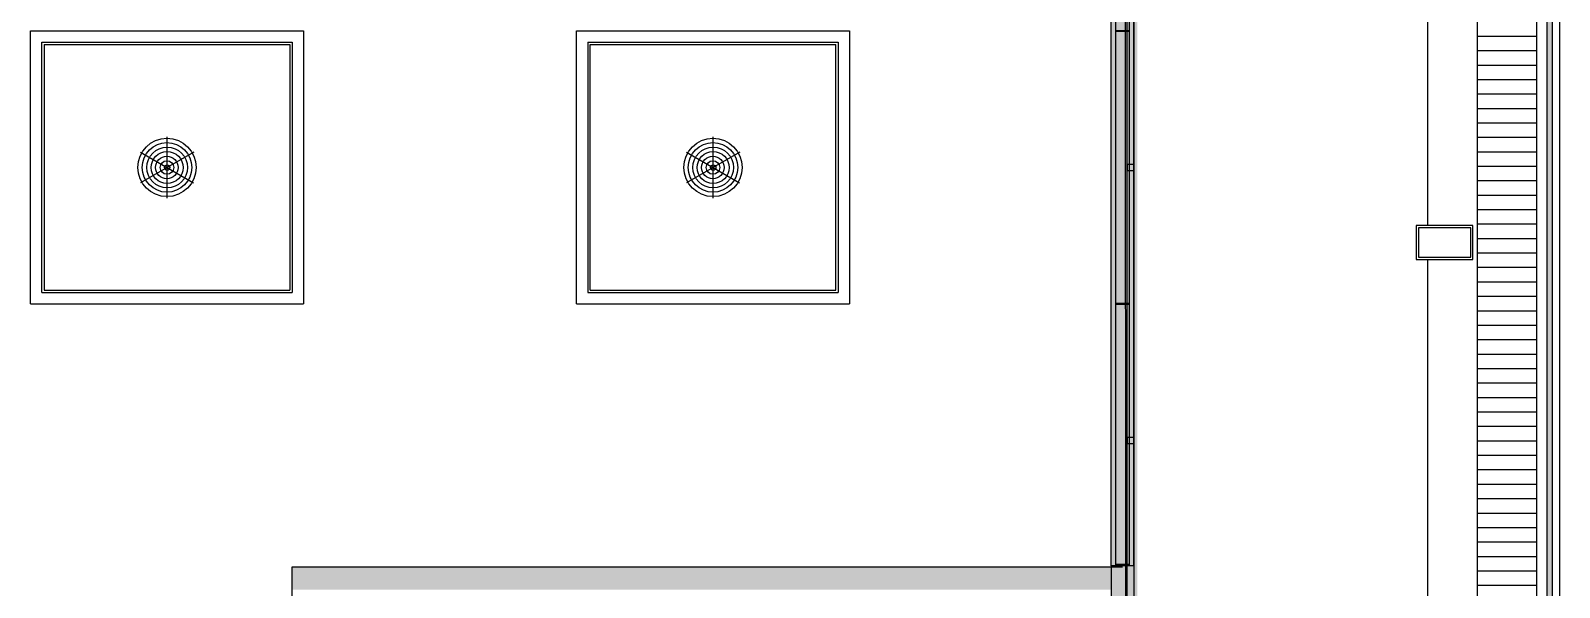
# Model space of a CAD drawing. Header units: inches. Extents: x 0 to 54693, y 0 to 31146.
# Drawn here: x 46503 to 53223, y 18253 to 20700 of the extents above; entities that cross this region are included whole.
import ezdxf
from ezdxf.lldxf.tags import DXFTag

# ---------------------------------------------------------------- set-up
doc = ezdxf.new("R2010")
doc.units = ezdxf.units.IN
doc.header["$MEASUREMENT"] = 0
doc.layers.add('Added', color=3, linetype='Continuous')
tags = doc.linetypes.add('1070_00_1200$0$SP2', pattern=[0.9, 0.4, -0.2, 0.1, -0.2]).pattern_tags.tags
tags[10:11] = [DXFTag(74, 4), DXFTag(75, 0), DXFTag(340, '0'), DXFTag(46, 1.0), DXFTag(50, 0.0), DXFTag(44, 0.0), DXFTag(45, 0.0)]
tags[8:9] = [DXFTag(74, 4), DXFTag(75, 0), DXFTag(340, '0'), DXFTag(46, 1.0), DXFTag(50, 0.0), DXFTag(44, 0.0), DXFTag(45, 0.0)]
tags[6:7] = [DXFTag(74, 4), DXFTag(75, 0), DXFTag(340, '0'), DXFTag(46, 1.0), DXFTag(50, 0.0), DXFTag(44, 0.0), DXFTag(45, 0.0)]
tags[4:5] = [DXFTag(74, 4), DXFTag(75, 0), DXFTag(340, '0'), DXFTag(46, 1.0), DXFTag(50, 0.0), DXFTag(44, 0.0), DXFTag(45, 0.0)]
tags = doc.linetypes.add('fein_strichliert', pattern=[4, 1, -2, 1]).pattern_tags.tags
tags[8:9] = [DXFTag(74, 4), DXFTag(75, 0), DXFTag(340, '0'), DXFTag(46, 0.0), DXFTag(50, 0.0), DXFTag(44, 0.0), DXFTag(45, 0.0)]
tags[6:7] = [DXFTag(74, 4), DXFTag(75, 0), DXFTag(340, '0'), DXFTag(46, 0.0), DXFTag(50, 0.0), DXFTag(44, 0.0), DXFTag(45, 0.0)]
tags[4:5] = [DXFTag(74, 4), DXFTag(75, 0), DXFTag(340, '0'), DXFTag(46, 0.0), DXFTag(50, 0.0), DXFTag(44, 0.0), DXFTag(45, 0.0)]
tags = doc.linetypes.add('fein_strichliert-A04HDE1766', pattern=[4, 1, -2, 1]).pattern_tags.tags
tags[8:9] = [DXFTag(74, 4), DXFTag(75, 0), DXFTag(340, '0'), DXFTag(46, 0.0), DXFTag(50, 0.0), DXFTag(44, 0.0), DXFTag(45, 0.0)]
tags[6:7] = [DXFTag(74, 4), DXFTag(75, 0), DXFTag(340, '0'), DXFTag(46, 0.0), DXFTag(50, 0.0), DXFTag(44, 0.0), DXFTag(45, 0.0)]
tags[4:5] = [DXFTag(74, 4), DXFTag(75, 0), DXFTag(340, '0'), DXFTag(46, 0.0), DXFTag(50, 0.0), DXFTag(44, 0.0), DXFTag(45, 0.0)]

msp = doc.modelspace()

# ---------------------------------------------------------------- linework, layer by layer
at = {"layer": 'Added', "linetype": 'Continuous', "lineweight": -2, "ltscale": 0.18}
for p, q in [((53193.2, 2441.5), (53193.2, 30583.3)), ((53123.2, 30513.3), (53123.2, 2441.5)), ((53168.2, 30558.3), (53168.2, 2441.5)), ((52863.2, 5498.3), (52863.2, 30253.3)), ((51253.2, 18348.3), (51253.2, 22448.3)), ((51273.2, 18348.3), (51273.2, 22448.3)), ((51333.2, 18348.3), (51333.2, 22448.3)), ((51353.2, 18348.3), (51353.2, 22448.3)), ((52643.2, 22293.3), (52643.2, 19843.3)), ((51333.2, 20695.8), (51273.2, 20695.8)), ((52863.2, 20675.3), (53123.2, 20675.3)), ((52863.2, 20611.8), (53123.2, 20611.8)), ((52863.2, 20548.3), (53123.2, 20548.3)), ((52863.2, 20484.8), (53123.2, 20484.8)), ((52863.2, 20421.3), (53123.2, 20421.3)), ((52863.2, 20357.8), (53123.2, 20357.8)), ((52863.2, 20294.3), (53123.2, 20294.3)), ((52863.2, 20230.8), (53123.2, 20230.8)), ((52863.2, 20167.3), (53123.2, 20167.3)), ((52863.2, 20103.8), (53123.2, 20103.8)), ((52863.2, 20040.3), (53123.2, 20040.3)), ((52863.2, 19976.8), (53123.2, 19976.8)), ((52863.2, 19913.3), (53123.2, 19913.3)), ((52593.2, 19843.3), (52593.2, 19693.3)), ((52843.2, 19843.3), (52593.2, 19843.3)), ((52603.2, 19833.3), (52603.2, 19703.3)), ((52833.2, 19833.3), (52603.2, 19833.3)), ((52833.2, 19703.3), (52833.2, 19833.3)), ((52843.2, 19693.3), (52843.2, 19843.3)), ((52863.2, 19849.8), (53123.2, 19849.8)), ((52863.2, 19786.3), (53123.2, 19786.3)), ((52593.2, 19693.3), (52843.2, 19693.3)), ((52603.2, 19703.3), (52833.2, 19703.3)), ((52643.2, 19693.3), (52643.2, 17243.3)), ((52863.2, 19722.8), (53123.2, 19722.8)), ((52863.2, 19659.3), (53123.2, 19659.3)), ((52863.2, 19595.8), (53123.2, 19595.8)), ((51333.2, 19500.8), (51273.2, 19500.8)), ((51333.2, 19495.8), (51273.2, 19495.8)), ((52863.2, 19532.3), (53123.2, 19532.3)), ((52863.2, 19468.8), (53123.2, 19468.8)), ((52863.2, 19405.3), (53123.2, 19405.3)), ((52863.2, 19341.8), (53123.2, 19341.8)), ((52863.2, 19278.3), (53123.2, 19278.3)), ((52863.2, 19214.8), (53123.2, 19214.8)), ((52863.2, 19151.3), (53123.2, 19151.3)), ((52863.2, 19087.8), (53123.2, 19087.8)), ((52863.2, 19024.3), (53123.2, 19024.3)), ((52863.2, 18960.8), (53123.2, 18960.8)), ((52863.2, 18897.3), (53123.2, 18897.3)), ((52863.2, 18833.8), (53123.2, 18833.8)), ((52863.2, 18770.3), (53123.2, 18770.3)), ((52863.2, 18706.8), (53123.2, 18706.8)), ((52863.2, 18643.3), (53123.2, 18643.3)), ((52863.2, 18579.8), (53123.2, 18579.8)), ((52863.2, 18516.3), (53123.2, 18516.3)), ((52863.2, 18452.8), (53123.2, 18452.8)), ((51253.2, 18348.3), (51253.2, 5148.3)), ((51353.2, 18348.3), (51253.2, 18348.3)), ((51333.2, 18353.3), (51273.2, 18353.3)), ((51353.2, 18348.3), (51353.2, 5048.3)), ((52863.2, 18389.3), (53123.2, 18389.3)), ((47653.2, 16998.3), (47653.2, 18343.4)), ((47653.2, 18343.4), (51303.2, 18343.4)), ((52863.2, 18325.8), (53123.2, 18325.8)), ((52863.2, 18262.3), (53123.2, 18262.3))]:
    msp.add_line(p, q, dxfattribs=at)
at = {"layer": 'Added', "linetype": '1070_00_1200$0$SP2', "lineweight": -2, "ltscale": 0.18}
msp.add_line((53223.2, 30613.3), (53223.2, 2441.5), dxfattribs=at)
at = {"layer": 'Added', "linetype": 'ByBlock', "lineweight": -2, "ltscale": 0.18}
for p, q in [((51323.2, 5078.3), (51312.9, 28508)), ((51323.2, 5048.3), (51323.2, 28548.3)), ((51353.2, 28548.3), (51353.2, 5048.3)), ((46553.2, 20648.3), (47653.2, 20648.3)), ((46553.2, 19548.3), (46553.2, 20648.3)), ((46563.2, 20638.3), (47643.2, 20638.3)), ((46563.2, 20638.3), (46563.2, 19558.3)), ((47643.2, 20638.3), (47643.2, 19558.3)), ((47653.2, 20648.3), (47653.2, 19548.3)), ((48953.2, 20648.3), (50053.2, 20648.3)), ((48953.2, 20648.3), (48953.2, 19548.3)), ((48963.2, 20638.3), (50043.2, 20638.3)), ((48963.2, 19558.3), (48963.2, 20638.3)), ((50043.2, 19558.3), (50043.2, 20638.3)), ((50053.2, 20648.3), (50053.2, 19548.3)), ((47103.5, 19963), (47103.5, 20232.8)), ((49503.5, 19963), (49503.5, 20232.8)), ((46986.1, 20165.5), (47219.9, 20030.5)), ((47220.9, 20165.3), (46986.1, 20030.5)), ((49386.1, 20165.5), (49619.9, 20030.5)), ((49620.9, 20165.3), (49386.1, 20030.5)), ((51325.1, 20113.3), (51353.2, 20113.3)), ((51325.1, 20083.3), (51325.1, 20113.3)), ((51353.2, 20083.3), (51325.1, 20083.3)), ((46563.2, 19558.3), (47643.2, 19558.3)), ((48963.2, 19558.3), (50043.2, 19558.3)), ((46553.2, 19548.3), (47653.2, 19548.3)), ((48953.2, 19548.3), (50053.2, 19548.3)), ((51325.1, 18913.3), (51353.2, 18913.3)), ((51325.1, 18883.3), (51325.1, 18913.3)), ((51353.2, 18883.3), (51325.1, 18883.3))]:
    msp.add_line(p, q, dxfattribs=at)
at = {"layer": 'Added', "linetype": 'fein_strichliert', "lineweight": -2, "ltscale": 0.18}
for p, q in [((46503.2, 19498.3), (46503.2, 20698.3)), ((46503.2, 20698.3), (47703.2, 20698.3)), ((47703.2, 20698.3), (47703.2, 19498.3)), ((48903.2, 19498.3), (48903.2, 20698.3)), ((48903.2, 20698.3), (50103.2, 20698.3)), ((50103.2, 20698.3), (50103.2, 19498.3)), ((46503.2, 19498.3), (47703.2, 19498.3)), ((48903.2, 19498.3), (50103.2, 19498.3))]:
    msp.add_line(p, q, dxfattribs=at)
at = {"layer": 'Added', "linetype": 'fein_strichliert-A04HDE1766', "lineweight": -2, "ltscale": 0.18}
for p, q in [((51333.2, 20698.3), (51273.2, 20698.3)), ((51333.2, 19498.3), (51273.2, 19498.3))]:
    msp.add_line(p, q, dxfattribs=at)
at = {"layer": 'Added', "linetype": 'ByBlock', "lineweight": -2, "ltscale": 0.18}
for centre, radius in [((47102.8, 20098.3), 128.3), ((47102.8, 20098.3), 108.8), ((47103.5, 20098), 89.6), ((47103.2, 20097.6), 70.3), ((49502.8, 20098.3), 128.3), ((49502.8, 20098.3), 108.8), ((49503.5, 20098), 89.6), ((49503.2, 20097.6), 70.3), ((47102.5, 20098.3), 49.6), ((47102.5, 20098), 29.8), ((47103.6, 20097.7), 11.9), ((49502.5, 20098.3), 49.6), ((49502.5, 20098), 29.8), ((49503.6, 20097.7), 11.9)]:
    msp.add_circle(centre, radius, dxfattribs=at)
msp.add_solid([(51318.2, 28508.3), (51368.2, 28558.3), (51318.2, 5088.3), (51368.2, 5038.3)], dxfattribs=at)
at = {"layer": 'Added', "linetype": 'Continuous', "lineweight": -2, "ltscale": 0.18}
for points in [[(53168.2, 12438.3), (53168.2, 22703.3), (53193.2, 12438.3)], [(53193.2, 12438.3), (53168.2, 22703.3), (53193.2, 22703.3)], [(51253.2, 18348.3), (51353.2, 18348.3), (51253.2, 22448.3), (51353.2, 22448.3)], [(51353.2, 5048.3), (51253.2, 5048.3), (51353.2, 18348.3), (51253.2, 18348.3)], [(51303.2, 18343.4), (51303.2, 18243.4), (47653.2, 18343.4), (47653.2, 18243.4)]]:
    msp.add_solid(points, dxfattribs=at)

doc.saveas('drawing.dxf')
